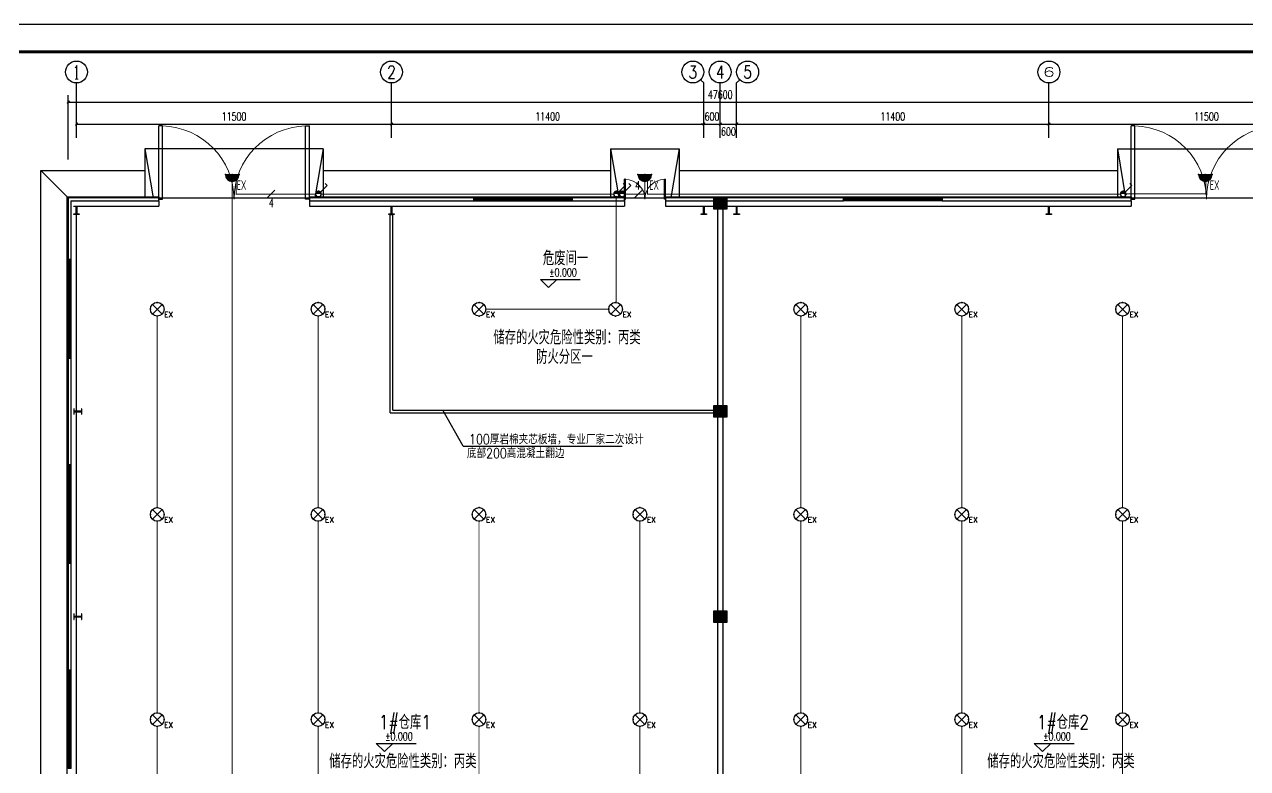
# Model space of a CAD drawing. Extents: x 4532298 to 10139194, y -639876 to -207028.
# Drawn here: x 4559351 to 4604001, y -317948 to -290759 of the extents above; entities that cross this region are included whole.
import ezdxf
from ezdxf.enums import TextEntityAlignment as Align

# ---------------------------------------------------------------- set-up
doc = ezdxf.new("R2010")
doc.units = 0
doc.header["$LTSCALE"] = 1000
doc.header["$MEASUREMENT"] = 0
doc.layers.get('0').update_dxf_attribs({"linetype": 'CONTINUOUS'})
doc.layers.get('Defpoints').update_dxf_attribs({"linetype": 'CONTINUOUS'})
for name, color, linetype in [('AXIS_TEXT', 7, 'CONTINUOUS'), ('DIM-照明', 3, 'CONTINUOUS'), ('EQUIP-照明', 3, 'CONTINUOUS'), ('PUB_HATCH', 8, 'CONTINUOUS'), ('PUB_TITLE', 4, 'CONTINUOUS'), ('PUB_WALL', 9, 'CONTINUOUS'), ('WALL-MOVE', 6, 'CONTINUOUS'), ('WIRE-照明', 1, 'CONTINUOUS'), ('建筑底图', 251, 'CONTINUOUS'), ('电气文字', 7, 'CONTINUOUS')]:
    doc.layers.add(name, color=color, linetype=linetype)
doc.styles.add('_HZTXT', font='txt.shx', dxfattribs={"width": 0.8, "bigfont": 'HZTXT.shx'})
doc.styles.add('_TCH_AXIS', font='COMPLEX', dxfattribs={"bigfont": 'GBCBIG'})
doc.styles.add('_TCH_DIM', font='SIMPLEX', dxfattribs={"bigfont": 'GBCBIG'})
doc.styles.add('_TCH_DIM_T3', font='SIMPLEX', dxfattribs={"width": 0.705882, "bigfont": 'GBCBIG'})
doc.styles.add('_TEL_DIM', font='SIMPLEX', dxfattribs={"width": 0.8, "height": 3.5, "bigfont": 'HZTXT'})
doc.styles.add('COMPLEX', font='COMPLEX')
doc.styles.add('sceie', font='sceie.shx', dxfattribs={"width": 0.7, "bigfont": 'sceic.shx'})
doc.styles.get("Standard").update_dxf_attribs({"font": 'GBENOR', "bigfont": 'GBCBIG'})
doc.dimstyles.new('_TCH_ARCH&&100', dxfattribs={"dimtxt": 297.5, "dimasz": 100, "dimexe": 250, "dimexo": 300, "dimgap": 126.25, "dimtad": 1, "dimdec": 0, "dimzin": 0, "dimdsep": 46, "dimtxsty": '_TCH_DIM_T3', "dimblk": 'ARCHTICK', "dimcen": 0.09, "dimclrt": 7, "dimazin": 2, "dimtfac": 1, "dimtdec": 0, "dimtix": 1, "dimtmove": 2, "dimatfit": 3, "dimfxl": 0, "dimtolj": 1, "dimtzin": 0, "dimarcsym": 0})

# ---------------------------------------------------------------- blocks, each defined once
blk = doc.blocks.new('_AXISO')
blk.add_circle((0, 0), 0.5)
at = {"layer": 'AXIS_TEXT', "style": 'COMPLEX', "width": 1.041667}
blk.add_attdef('A', text='', height=0.56, dxfattribs=at).set_placement((-0.25, -0.28), (0.25, -0.28), align=Align.FIT)
blk = doc.blocks.new('_ArchTick')
at = {"color": 0, "linetype": 'ByBlock', "const_width": 0.4}
blk.add_lwpolyline([(-0.5, -0.5), (0.5, 0.5)], dxfattribs=at)
blk = doc.blocks.new('*D364')
at = {"layer": 'Defpoints', "color": 0, "transparency": 16777216}
for p in [(4608551, -293598), (4560951, -295993), (4608551, -295993)]:
    blk.add_point(p, dxfattribs=at)
at = {"layer": '建筑底图', "color": 0, "lineweight": -2, "transparency": 16777216}
for p, q in [((4560951, -295693), (4560951, -293348)), ((4608551, -295693), (4608551, -293348)), ((4560951, -293598), (4608551, -293598))]:
    blk.add_line(p, q, dxfattribs=at)
at = {"layer": '建筑底图', "color": 0, "lineweight": -2, "transparency": 16777216, "xscale": 100, "yscale": 100, "zscale": 100, "rotation": 180}
blk.add_blockref('_ArchTick', (4560951, -293598), dxfattribs=at)
at = {"layer": '建筑底图', "color": 0, "lineweight": -2, "transparency": 16777216, "xscale": 100, "yscale": 100, "zscale": 100}
blk.add_blockref('_ArchTick', (4608551, -293598), dxfattribs=at)
at = {"layer": '建筑底图', "color": 7, "transparency": 16777216, "insert": (4584751, -293323), "char_height": 297.5, "attachment_point": 5, "style": '_TCH_DIM_T3'}
blk.add_mtext('\\A1;47600', dxfattribs=at)
blk = doc.blocks.new('*D365')
at = {"layer": 'Defpoints', "color": 0, "transparency": 16777216}
for p in [(4572751, -294398), (4561251, -294898), (4572751, -294898)]:
    blk.add_point(p, dxfattribs=at)
at = {"layer": '建筑底图', "color": 0, "lineweight": -2, "transparency": 16777216}
for p, q in [((4561251, -294598), (4561251, -294148)), ((4572751, -294598), (4572751, -294148)), ((4561251, -294398), (4572751, -294398))]:
    blk.add_line(p, q, dxfattribs=at)
at = {"layer": '建筑底图', "color": 0, "lineweight": -2, "transparency": 16777216, "xscale": 100, "yscale": 100, "zscale": 100, "rotation": 180}
blk.add_blockref('_ArchTick', (4561251, -294398), dxfattribs=at)
at = {"layer": '建筑底图', "color": 0, "lineweight": -2, "transparency": 16777216, "xscale": 100, "yscale": 100, "zscale": 100}
blk.add_blockref('_ArchTick', (4572751, -294398), dxfattribs=at)
at = {"layer": '建筑底图', "color": 7, "transparency": 16777216, "insert": (4567001, -294123), "char_height": 297.5, "attachment_point": 5, "style": '_TCH_DIM_T3'}
blk.add_mtext('\\A1;11500', dxfattribs=at)
blk = doc.blocks.new('*D366')
at = {"layer": 'Defpoints', "color": 0, "transparency": 16777216}
for p in [(4584151, -294398), (4572751, -294898), (4584151, -294898)]:
    blk.add_point(p, dxfattribs=at)
at = {"layer": '建筑底图', "color": 0, "lineweight": -2, "transparency": 16777216}
for p, q in [((4572751, -294598), (4572751, -294148)), ((4584151, -294598), (4584151, -294148)), ((4572751, -294398), (4584151, -294398))]:
    blk.add_line(p, q, dxfattribs=at)
at = {"layer": '建筑底图', "color": 0, "lineweight": -2, "transparency": 16777216, "xscale": 100, "yscale": 100, "zscale": 100, "rotation": 180}
blk.add_blockref('_ArchTick', (4572751, -294398), dxfattribs=at)
at = {"layer": '建筑底图', "color": 0, "lineweight": -2, "transparency": 16777216, "xscale": 100, "yscale": 100, "zscale": 100}
blk.add_blockref('_ArchTick', (4584151, -294398), dxfattribs=at)
at = {"layer": '建筑底图', "color": 7, "transparency": 16777216, "insert": (4578451, -294123), "char_height": 297.5, "attachment_point": 5, "style": '_TCH_DIM_T3'}
blk.add_mtext('\\A1;11400', dxfattribs=at)
blk = doc.blocks.new('*D367')
at = {"layer": 'Defpoints', "color": 0, "transparency": 16777216}
for p in [(4584751, -294398), (4584151, -294898), (4584751, -294898)]:
    blk.add_point(p, dxfattribs=at)
at = {"layer": '建筑底图', "color": 0, "lineweight": -2, "transparency": 16777216}
for p, q in [((4584151, -294598), (4584151, -294148)), ((4584751, -294598), (4584751, -294148)), ((4584151, -294398), (4584051, -294398)), ((4584151, -294398), (4584751, -294398)), ((4584751, -294398), (4584851, -294398))]:
    blk.add_line(p, q, dxfattribs=at)
at = {"layer": '建筑底图', "color": 0, "lineweight": -2, "transparency": 16777216, "xscale": 100, "yscale": 100, "zscale": 100}
blk.add_blockref('_ArchTick', (4584151, -294398), dxfattribs=at)
at = {"layer": '建筑底图', "color": 0, "lineweight": -2, "transparency": 16777216, "xscale": 100, "yscale": 100, "zscale": 100, "rotation": 180}
blk.add_blockref('_ArchTick', (4584751, -294398), dxfattribs=at)
at = {"layer": '建筑底图', "color": 7, "transparency": 16777216, "insert": (4584451, -294123), "char_height": 297.5, "attachment_point": 5, "style": '_TCH_DIM_T3'}
blk.add_mtext('\\A1;600', dxfattribs=at)
blk = doc.blocks.new('*D368')
at = {"layer": 'Defpoints', "color": 0, "transparency": 16777216}
for p in [(4585351, -294398), (4584751, -294898), (4585351, -294898)]:
    blk.add_point(p, dxfattribs=at)
at = {"layer": '建筑底图', "color": 0, "lineweight": -2, "transparency": 16777216}
for p, q in [((4584751, -294598), (4584751, -294148)), ((4585351, -294598), (4585351, -294148)), ((4584751, -294398), (4585351, -294398))]:
    blk.add_line(p, q, dxfattribs=at)
at = {"layer": '建筑底图', "color": 0, "lineweight": -2, "transparency": 16777216, "xscale": 100, "yscale": 100, "zscale": 100, "rotation": 180}
blk.add_blockref('_ArchTick', (4584751, -294398), dxfattribs=at)
at = {"layer": '建筑底图', "color": 0, "lineweight": -2, "transparency": 16777216, "xscale": 100, "yscale": 100, "zscale": 100}
blk.add_blockref('_ArchTick', (4585351, -294398), dxfattribs=at)
at = {"layer": '建筑底图', "color": 7, "transparency": 16777216, "insert": (4585051, -294673), "char_height": 297.5, "attachment_point": 5, "style": '_TCH_DIM_T3'}
blk.add_mtext('\\A1;600', dxfattribs=at)
blk = doc.blocks.new('*D369')
at = {"layer": 'Defpoints', "color": 0, "transparency": 16777216}
for p in [(4596751, -294398), (4585351, -294898), (4596751, -294898)]:
    blk.add_point(p, dxfattribs=at)
at = {"layer": '建筑底图', "color": 0, "lineweight": -2, "transparency": 16777216}
for p, q in [((4585351, -294598), (4585351, -294148)), ((4596751, -294598), (4596751, -294148)), ((4585351, -294398), (4596751, -294398))]:
    blk.add_line(p, q, dxfattribs=at)
at = {"layer": '建筑底图', "color": 0, "lineweight": -2, "transparency": 16777216, "xscale": 100, "yscale": 100, "zscale": 100, "rotation": 180}
blk.add_blockref('_ArchTick', (4585351, -294398), dxfattribs=at)
at = {"layer": '建筑底图', "color": 0, "lineweight": -2, "transparency": 16777216, "xscale": 100, "yscale": 100, "zscale": 100}
blk.add_blockref('_ArchTick', (4596751, -294398), dxfattribs=at)
at = {"layer": '建筑底图', "color": 7, "transparency": 16777216, "insert": (4591051, -294123), "char_height": 297.5, "attachment_point": 5, "style": '_TCH_DIM_T3'}
blk.add_mtext('\\A1;11400', dxfattribs=at)
blk = doc.blocks.new('*D370')
at = {"layer": 'Defpoints', "color": 0, "transparency": 16777216}
for p in [(4608251, -294398), (4596751, -294898), (4608251, -294898)]:
    blk.add_point(p, dxfattribs=at)
at = {"layer": '建筑底图', "color": 0, "lineweight": -2, "transparency": 16777216}
for p, q in [((4596751, -294598), (4596751, -294148)), ((4608251, -294598), (4608251, -294148)), ((4596751, -294398), (4608251, -294398))]:
    blk.add_line(p, q, dxfattribs=at)
at = {"layer": '建筑底图', "color": 0, "lineweight": -2, "transparency": 16777216, "xscale": 100, "yscale": 100, "zscale": 100, "rotation": 180}
blk.add_blockref('_ArchTick', (4596751, -294398), dxfattribs=at)
at = {"layer": '建筑底图', "color": 0, "lineweight": -2, "transparency": 16777216, "xscale": 100, "yscale": 100, "zscale": 100}
blk.add_blockref('_ArchTick', (4608251, -294398), dxfattribs=at)
at = {"layer": '建筑底图', "color": 7, "transparency": 16777216, "insert": (4602501, -294123), "char_height": 297.5, "attachment_point": 5, "style": '_TCH_DIM_T3'}
blk.add_mtext('\\A1;11500', dxfattribs=at)
blk = doc.blocks.new('$TCHSYS$WIN2D')
for p, q in [((-0.5, 0.5), (0.5, 0.5)), ((-0.5, 0.5), (-0.5, -0.5)), ((0.5, 0.5), (0.5, -0.5)), ((0.5, 0.167), (-0.5, 0.167)), ((0.5, -0.167), (-0.5, -0.167)), ((-0.5, -0.5), (0.5, -0.5))]:
    blk.add_line(p, q)
blk = doc.blocks.new('$DorLib2D$00000002')
for p, q in [((-0.5, 0), (-0.5, 0.4875)), ((-0.475, 0.4875), (-0.5, 0.4875)), ((-0.475, 0), (-0.475, 0.4875)), ((0.475, 0), (0.475, 0.4875)), ((0.475, 0.4875), (0.5, 0.4875)), ((0.5, 0), (0.5, 0.4875)), ((-0.5, 0), (-0.475, 0)), ((0.5, 0), (0.475, 0))]:
    blk.add_line(p, q)
at = {"lineweight": 13}
for centre, start, end in [((-0.4875, 0), 0, 88.53072), ((0.4875, 0), 91.46928, 180)]:
    blk.add_arc(centre, 0.4875, start, end, dxfattribs=at)
blk = doc.blocks.new('_FZH')
blk.add_lwpolyline([(-0.5, -0.5), (0.5, -0.5), (0.5, 0.5), (-0.5, 0.5)], close=True)
at = {"layer": 'PUB_HATCH'}
blk.add_solid([(-0.5, -0.5), (0.5, -0.5), (-0.5, 0.5), (0.5, 0.5)], dxfattribs=at)
blk = doc.blocks.new('$equip$00002522')
for p, q in [((-0.354, 0.354), (0.354, -0.354)), ((0.354, 0.354), (-0.354, -0.354))]:
    blk.add_line(p, q)
at = {"const_width": 0.04}
blk.add_lwpolyline([(0, 0.5, -1), (0, -0.5, -1), (0, 0.5, -0.256099)], format="xyb", dxfattribs=at)
blk.add_circle((0, 0), 0.5)
for p in [(-0.5, 0), (0, 0.5), (0.5, 0), (0, -0.5)]:
    blk.add_point(p)
at = {"color": 7, "style": '_TEL_DIM', "flags": 1}
blk.add_attdef('A', text='', height=0.00002, dxfattribs=at).set_placement((0, 0), align=Align.MIDDLE_CENTER)
at = {"color": 7, "style": '_TEL_DIM'}
blk.add_attdef('$TEXT$', text='', height=0.4, dxfattribs=at).set_placement((0.837, -0.394), align=Align.MIDDLE_CENTER)
blk = doc.blocks.new('$equip$00001213')
for p, q in [((0.147, 0.356), (0.625, 0.833)), ((0.625, 0.833), (0.766, 0.692))]:
    blk.add_line(p, q)
blk.add_circle((0, 0.208), 0.208)
for p in [(-0.208, 0.208), (0, 0.417), (0, 0), (0.208, 0.208)]:
    blk.add_point(p)
for points in [[(0.104, 0.389), (0.104, 0.028), (0, 0.417), (0, 0)], [(0.18, 0.313), (0.18, 0.104), (0.104, 0.389), (0.104, 0.028)], [(0.208, 0.208), (0.208, 0.208), (0.18, 0.313), (0.18, 0.104)]]:
    blk.add_solid(points)
at = {"flags": 9}
blk.add_attdef('A', (0, 0), '', height=0.00002, dxfattribs=at)
blk = doc.blocks.new('$equip$00001168')
blk.add_line((-0.5, 0), (0.5, 0))
blk.add_arc((0, 0), 0.5, 180, 0)
for p in [(-0.5, 0), (0, 0), (0.5, 0), (0, -0.5)]:
    blk.add_point(p)
for points in [[(0.433, -0.25), (-0.433, -0.25), (0.5, 0), (-0.5, 0)], [(0.25, -0.433), (-0.25, -0.433), (0.433, -0.25), (-0.433, -0.25)], [(0, -0.5), (0, -0.5), (0.25, -0.433), (-0.25, -0.433)]]:
    blk.add_solid(points)
at = {"flags": 9}
blk.add_attdef('A', (0, 0), '', height=0.00002, dxfattribs=at)
blk = doc.blocks.new('$TELECSYS$00000095')
blk.add_line((0.4, 0.4), (-0.4, -0.4))
at = {"width": 0.8}
blk.add_attdef('N', text='', height=1, dxfattribs=at).set_placement((-0.02, 1.06), align=Align.MIDDLE)
blk = doc.blocks.new('$TelecSys$00000152')
blk.add_blockref('$TELECSYS$00000095', (0, 0))
at = {"style": '_TEL_DIM', "width": 0.7}
blk.add_attdef('N', text='', height=0.875, dxfattribs=at).set_placement((-0.02, 0.92), align=Align.MIDDLE)

msp = doc.modelspace()

# ---------------------------------------------------------------- hatches: boundary and pattern name
at = {"layer": 'PUB_WALL'}
msp.add_hatch(color=256, dxfattribs=at).paths.add_polyline_path([(4560950.8, -314348.3), (4561050.8, -314348.3), (4561020.8, -314318.3), (4560980.8, -314318.3)])
at = {"layer": '建筑底图'}
for points in [[(4564250.8, -297098.3), (4560950.8, -297098.3), (4560980.8, -297128.3), (4564220.8, -297128.3)], [(4560950.8, -297098.3), (4560950.8, -299348.3), (4560980.8, -299318.3), (4560980.8, -297128.3)], [(4561050.8, -297198.3), (4564250.8, -297198.3), (4564220.8, -297168.3), (4561020.8, -297168.3)], [(4561050.8, -299348.3), (4561050.8, -297198.3), (4561020.8, -297168.3), (4561020.8, -299318.3)], [(4564250.8, -297198.3), (4564250.8, -297098.3), (4564220.8, -297128.3), (4564220.8, -297168.3)], [(4575750.8, -297098.3), (4569750.8, -297098.3), (4569780.8, -297128.3), (4575720.8, -297128.3)], [(4569750.8, -297098.3), (4569750.8, -297198.3), (4569780.8, -297168.3), (4569780.8, -297128.3)], [(4569750.8, -297198.3), (4575750.8, -297198.3), (4575720.8, -297168.3), (4569780.8, -297168.3)], [(4575750.8, -297198.3), (4575750.8, -297098.3), (4575720.8, -297128.3), (4575720.8, -297168.3)], [(4581250.8, -297098.3), (4579350.8, -297098.3), (4579380.8, -297128.3), (4581220.8, -297128.3)], [(4579350.8, -297098.3), (4579350.8, -297198.3), (4579380.8, -297168.3), (4579380.8, -297128.3)], [(4579350.8, -297198.3), (4581250.8, -297198.3), (4581220.8, -297168.3), (4579380.8, -297168.3)], [(4581250.8, -297198.3), (4581250.8, -297098.3), (4581220.8, -297128.3), (4581220.8, -297168.3)], [(4584500.8, -297128.3), (4584500.8, -297098.3), (4582750.8, -297098.3), (4582780.8, -297128.3)], [(4582750.8, -297098.3), (4582750.8, -297198.3), (4582780.8, -297168.3), (4582780.8, -297128.3)], [(4584500.8, -297198.3), (4584500.8, -297168.3), (4582780.8, -297168.3), (4582750.8, -297198.3)], [(4585000.8, -297098.3), (4584500.8, -297098.3), (4584540.8, -297138.3), (4584960.8, -297138.3)], [(4584500.8, -297098.3), (4584500.8, -297498.3), (4584540.8, -297458.3), (4584540.8, -297138.3)], [(4585000.8, -297498.3), (4585000.8, -297098.3), (4584960.8, -297138.3), (4584960.8, -297458.3)], [(4585000.8, -297098.3), (4585000.8, -297128.3), (4589220.8, -297128.3), (4589250.8, -297098.3)], [(4585000.8, -297168.3), (4585000.8, -297198.3), (4589250.8, -297198.3), (4589220.8, -297168.3)], [(4589250.8, -297198.3), (4589250.8, -297098.3), (4589220.8, -297128.3), (4589220.8, -297168.3)], [(4599750.8, -297098.3), (4592850.8, -297098.3), (4592880.8, -297128.3), (4599720.8, -297128.3)], [(4592850.8, -297098.3), (4592850.8, -297198.3), (4592880.8, -297168.3), (4592880.8, -297128.3)], [(4592850.8, -297198.3), (4599750.8, -297198.3), (4599720.8, -297168.3), (4592880.8, -297168.3)], [(4599750.8, -297198.3), (4599750.8, -297098.3), (4599720.8, -297128.3), (4599720.8, -297168.3)], [(4561260.8, -297682.3), (4561350.8, -297682.3), (4561350.8, -297698.3), (4561150.8, -297698.3), (4561150.8, -297682.3), (4561240.8, -297682.3), (4561240.8, -297414.3), (4561150.8, -297414.3), (4561150.8, -297398.3), (4561350.8, -297398.3), (4561350.8, -297414.3), (4561260.8, -297414.3)], [(4572760.8, -297682.3), (4572850.8, -297682.3), (4572850.8, -297698.3), (4572650.8, -297698.3), (4572650.8, -297682.3), (4572740.8, -297682.3), (4572740.8, -297414.3), (4572650.8, -297414.3), (4572650.8, -297398.3), (4572850.8, -297398.3), (4572850.8, -297414.3), (4572760.8, -297414.3)], [(4572700.8, -304948.3), (4572700.8, -297698.3), (4572720.8, -297698.3), (4572720.8, -304928.3)], [(4572700.8, -297698.3), (4572800.8, -297698.3), (4572800.8, -297718.3), (4572700.8, -297718.3)], [(4572800.8, -304848.3), (4572800.8, -297698.3), (4572780.8, -297698.3), (4572780.8, -304868.3)], [(4584160.8, -297682.3), (4584250.8, -297682.3), (4584250.8, -297698.3), (4584050.8, -297698.3), (4584050.8, -297682.3), (4584140.8, -297682.3), (4584140.8, -297414.3), (4584050.8, -297414.3), (4584050.8, -297398.3), (4584250.8, -297398.3), (4584250.8, -297414.3), (4584160.8, -297414.3)], [(4584500.8, -297498.3), (4585000.8, -297498.3), (4584960.8, -297458.3), (4584540.8, -297458.3)], [(4584650.8, -304698.3), (4584690.8, -304698.3), (4584690.8, -297498.3), (4584650.8, -297498.3)], [(4584810.8, -304698.3), (4584850.8, -304698.3), (4584850.8, -297498.3), (4584810.8, -297498.3)], [(4585360.8, -297682.3), (4585450.8, -297682.3), (4585450.8, -297698.3), (4585250.8, -297698.3), (4585250.8, -297682.3), (4585340.8, -297682.3), (4585340.8, -297414.3), (4585250.8, -297414.3), (4585250.8, -297398.3), (4585450.8, -297398.3), (4585450.8, -297414.3), (4585360.8, -297414.3)], [(4596760.8, -297682.3), (4596850.8, -297682.3), (4596850.8, -297698.3), (4596650.8, -297698.3), (4596650.8, -297682.3), (4596740.8, -297682.3), (4596740.8, -297414.3), (4596650.8, -297414.3), (4596650.8, -297398.3), (4596850.8, -297398.3), (4596850.8, -297414.3), (4596760.8, -297414.3)], [(4560950.8, -299348.3), (4561050.8, -299348.3), (4561020.8, -299318.3), (4560980.8, -299318.3)], [(4561050.8, -302948.3), (4560950.8, -302948.3), (4560980.8, -302978.3), (4561020.8, -302978.3)], [(4560950.8, -302948.3), (4560950.8, -306848.3), (4560980.8, -306818.3), (4560980.8, -302978.3)], [(4561050.8, -306848.3), (4561050.8, -302948.3), (4561020.8, -302978.3), (4561020.8, -306818.3)], [(4561434.8, -304908.3), (4561434.8, -304998.3), (4561450.8, -304998.3), (4561450.8, -304798.3), (4561434.8, -304798.3), (4561434.8, -304888.3), (4561166.8, -304888.3), (4561166.8, -304798.3), (4561150.8, -304798.3), (4561150.8, -304998.3), (4561166.8, -304998.3), (4561166.8, -304908.3)], [(4572700.8, -304948.3), (4584500.8, -304948.3), (4584500.8, -304928.3), (4572720.8, -304928.3)], [(4572800.8, -304848.3), (4572780.8, -304868.3), (4584500.8, -304868.3), (4584500.8, -304848.3)], [(4585000.8, -304698.3), (4584500.8, -304698.3), (4584540.8, -304738.3), (4584960.8, -304738.3)], [(4584500.8, -304698.3), (4584500.8, -305098.3), (4584540.8, -305058.3), (4584540.8, -304738.3)], [(4585000.8, -305098.3), (4585000.8, -304698.3), (4584960.8, -304738.3), (4584960.8, -305058.3)], [(4584500.8, -305098.3), (4585000.8, -305098.3), (4584960.8, -305058.3), (4584540.8, -305058.3)], [(4584650.8, -312198.3), (4584690.8, -312198.3), (4584690.8, -305098.3), (4584650.8, -305098.3)], [(4584810.8, -312198.3), (4584850.8, -312198.3), (4584850.8, -305098.3), (4584810.8, -305098.3)], [(4560950.8, -306848.3), (4561050.8, -306848.3), (4561020.8, -306818.3), (4560980.8, -306818.3)], [(4561050.8, -310448.3), (4560950.8, -310448.3), (4560980.8, -310478.3), (4561020.8, -310478.3)], [(4560950.8, -310448.3), (4560950.8, -314348.3), (4560980.8, -314318.3), (4560980.8, -310478.3)], [(4561050.8, -314348.3), (4561050.8, -310448.3), (4561020.8, -310478.3), (4561020.8, -314318.3)], [(4561434.8, -312408.3), (4561434.8, -312498.3), (4561450.8, -312498.3), (4561450.8, -312298.3), (4561434.8, -312298.3), (4561434.8, -312388.3), (4561166.8, -312388.3), (4561166.8, -312298.3), (4561150.8, -312298.3), (4561150.8, -312498.3), (4561166.8, -312498.3), (4561166.8, -312408.3)], [(4585000.8, -312198.3), (4584500.8, -312198.3), (4584540.8, -312238.3), (4584960.8, -312238.3)], [(4584500.8, -312198.3), (4584500.8, -312598.3), (4584540.8, -312558.3), (4584540.8, -312238.3)], [(4585000.8, -312598.3), (4585000.8, -312198.3), (4584960.8, -312238.3), (4584960.8, -312558.3)], [(4584500.8, -312598.3), (4585000.8, -312598.3), (4584960.8, -312558.3), (4584540.8, -312558.3)], [(4584650.8, -319698.3), (4584690.8, -319698.3), (4584690.8, -312598.3), (4584650.8, -312598.3)], [(4584810.8, -319698.3), (4584850.8, -319698.3), (4584850.8, -312598.3), (4584810.8, -312598.3)]]:
    msp.add_hatch(color=256, dxfattribs=at).paths.add_polyline_path(points)

# ---------------------------------------------------------------- linework, layer by layer
at = {"layer": 'PUB_TITLE', "color": 4}
msp.add_lwpolyline([(4550210.2, -350158.8), (4634310.2, -350158.8), (4634310.2, -290758.8), (4550210.2, -290758.8)], close=True, dxfattribs=at)
at = {"layer": 'PUB_TITLE', "color": 4, "const_width": 100}
msp.add_lwpolyline([(4552710.2, -349158.8), (4633310.2, -349158.8), (4633310.2, -291758.8), (4552710.2, -291758.8)], close=True, dxfattribs=at)
at = {"layer": 'WALL-MOVE'}
msp.add_line((4560950.8, -314348.3), (4561050.8, -314348.3), dxfattribs=at)
at = {"layer": 'WIRE-照明', "color": 1, "const_width": 35}
for points in [[(4566934.8, -343565.3), (4566934.8, -296492.1)], [(4567074.4, -296449.4), (4567074.4, -296443.9)], [(4569979.9, -296955.2), (4567074.4, -296955.2), (4567074.4, -296449.4)], [(4581277.8, -296962.7), (4581995.9, -296962.7), (4581995.9, -296492.1)], [(4599360.2, -296956.9), (4582093.1, -296956.9), (4582093.1, -296472.4)], [(4599568.3, -296949), (4602481.9, -296949), (4602481.9, -296466.2)], [(4570188.2, -296955.2), (4580862.9, -296955.2)], [(4580951.9, -300913.6), (4580951.9, -297058.3)]]:
    msp.add_lwpolyline(points, dxfattribs=at)
at = {"layer": 'WIRE-照明', "const_width": 35}
for points in [[(4576195.1, -301163), (4580699.5, -301163)], [(4564197.6, -301413), (4564197.6, -308410.3)], [(4570071.4, -301413), (4570071.4, -308410.3)], [(4587692.6, -301413), (4587692.6, -308410.3)], [(4593566.4, -301413), (4593566.4, -308410.3)], [(4599440.1, -301413), (4599440.1, -308410.3)], [(4564197.6, -308910.3), (4564197.6, -315907.6)], [(4570071.4, -308910.3), (4570071.4, -315907.6)], [(4575945.1, -308910.3), (4575945.1, -315907.6)], [(4581818.9, -308910.3), (4581818.9, -315907.6)], [(4587692.6, -308910.3), (4587692.6, -315907.6)], [(4593566.4, -308910.3), (4593566.4, -315907.6)], [(4599440.1, -308910.3), (4599440.1, -315907.6)], [(4564197.6, -316407.6), (4564197.6, -323405)], [(4570071.4, -316407.6), (4570071.4, -323405)], [(4575945.1, -316407.6), (4575945.1, -323405)], [(4581818.9, -316407.6), (4581818.9, -323405)], [(4587692.6, -316407.6), (4587692.6, -323405)], [(4593566.4, -316407.6), (4593566.4, -323405)], [(4599440.1, -316407.6), (4599440.1, -323405)]]:
    msp.add_lwpolyline(points, dxfattribs=at)
at = {"layer": '建筑底图'}
for p, q in [((4561250.8, -294898.3), (4561250.8, -292898.3)), ((4572750.8, -294898.3), (4572750.8, -292898.3)), ((4584033.6, -292781.2), (4584150.8, -292898.3)), ((4584150.8, -294898.3), (4584150.8, -292898.3)), ((4584750.8, -294898.3), (4584750.8, -292898.3)), ((4585467.9, -292781.2), (4585350.8, -292898.3)), ((4585350.8, -294898.3), (4585350.8, -292898.3)), ((4596750.8, -294898.3), (4596750.8, -292898.3)), ((4563750.8, -295298.3), (4563750.8, -297098.3)), ((4563750.8, -295298.3), (4564050.8, -297098.3)), ((4570250.8, -295298.3), (4563750.8, -295298.3)), ((4570250.8, -295298.3), (4569950.8, -297098.3)), ((4570250.8, -295298.3), (4570250.8, -297098.3)), ((4580750.8, -295298.3), (4580750.8, -297098.3)), ((4580750.8, -295298.3), (4581050.8, -297098.3)), ((4580750.8, -295298.3), (4583250.8, -295298.3)), ((4583250.8, -295298.3), (4582950.8, -297098.3)), ((4583250.8, -295298.3), (4583250.8, -297098.3)), ((4599250.8, -295298.3), (4599250.8, -297098.3)), ((4599250.8, -295298.3), (4599550.8, -297098.3)), ((4599250.8, -295298.3), (4605750.8, -295298.3)), ((4560910.8, -297058.3), (4559950.8, -296098.3)), ((4564250.8, -297098.3), (4560950.8, -297098.3)), ((4560950.8, -297098.3), (4560950.8, -299348.3)), ((4561050.8, -297198.3), (4564250.8, -297198.3)), ((4561050.8, -299348.3), (4561050.8, -297198.3)), ((4564250.8, -297058.3), (4564250.8, -297098.3)), ((4564250.8, -297198.3), (4564250.8, -297098.3)), ((4564250.8, -297098.3), (4569750.8, -297098.3)), ((4564250.8, -297198.3), (4564250.8, -297398.3)), ((4569750.8, -297058.3), (4569750.8, -297098.3)), ((4575750.8, -297098.3), (4569750.8, -297098.3)), ((4569750.8, -297098.3), (4569750.8, -297198.3)), ((4569750.8, -297198.3), (4569750.8, -297398.3)), ((4569750.8, -297198.3), (4575750.8, -297198.3)), ((4575750.8, -297198.3), (4575750.8, -297098.3)), ((4581250.8, -297098.3), (4579350.8, -297098.3)), ((4579350.8, -297098.3), (4579350.8, -297198.3)), ((4579350.8, -297198.3), (4581250.8, -297198.3)), ((4581250.8, -297058.3), (4581250.8, -297398.3)), ((4581250.8, -297098.3), (4582750.8, -297098.3)), ((4581250.8, -297198.3), (4581250.8, -297098.3)), ((4582750.8, -297058.3), (4582750.8, -297398.3)), ((4584500.8, -297098.3), (4582750.8, -297098.3)), ((4582750.8, -297098.3), (4582750.8, -297198.3)), ((4582750.8, -297198.3), (4584500.8, -297198.3)), ((4589250.8, -297098.3), (4585000.8, -297098.3)), ((4585000.8, -297198.3), (4589250.8, -297198.3)), ((4589250.8, -297198.3), (4589250.8, -297098.3)), ((4599750.8, -297098.3), (4592850.8, -297098.3)), ((4592850.8, -297098.3), (4592850.8, -297198.3)), ((4592850.8, -297198.3), (4599750.8, -297198.3)), ((4599750.8, -297058.3), (4599750.8, -297098.3)), ((4599750.8, -297198.3), (4599750.8, -297098.3)), ((4599750.8, -297098.3), (4605250.8, -297098.3)), ((4599750.8, -297198.3), (4599750.8, -297398.3)), ((4572700.8, -304948.3), (4572700.8, -297698.3)), ((4572700.8, -297698.3), (4572800.8, -297698.3)), ((4572800.8, -304848.3), (4572800.8, -297698.3)), ((4584650.8, -297498.3), (4584650.8, -304698.3)), ((4584850.8, -297498.3), (4584850.8, -304698.3)), ((4560950.8, -299348.3), (4561050.8, -299348.3)), ((4578485, -300373.3), (4578185, -300073.3)), ((4578185, -300073.3), (4579635, -300073.3)), ((4578485, -300373.3), (4578785, -300073.3)), ((4561050.8, -302948.3), (4560950.8, -302948.3)), ((4560950.8, -302948.3), (4560950.8, -306848.3)), ((4561050.8, -306848.3), (4561050.8, -302948.3)), ((4572700.8, -304948.3), (4584500.8, -304948.3)), ((4572800.8, -304848.3), (4584500.8, -304848.3)), ((4575366.1, -306173.3), (4574622.1, -304848.3)), ((4584650.8, -305098.3), (4584650.8, -312198.3)), ((4584850.8, -305098.3), (4584850.8, -312198.3)), ((4575366.1, -306173.3), (4581168, -306173.3)), ((4560950.8, -306848.3), (4561050.8, -306848.3)), ((4561050.8, -310448.3), (4560950.8, -310448.3)), ((4560950.8, -310448.3), (4560950.8, -314348.3)), ((4561050.8, -314348.3), (4561050.8, -310448.3)), ((4584650.8, -312598.3), (4584650.8, -319698.3)), ((4584850.8, -312598.3), (4584850.8, -319698.3)), ((4572495, -317328.9), (4572195, -317028.9)), ((4572195, -317028.9), (4573645, -317028.9)), ((4572495, -317328.9), (4572795, -317028.9)), ((4596517.4, -317328.9), (4596217.4, -317028.9)), ((4596217.4, -317028.9), (4597667.4, -317028.9)), ((4596517.4, -317328.9), (4596817.4, -317028.9))]:
    msp.add_line(p, q, dxfattribs=at)
for points in [[(4563750.8, -343698.3), (4559950.8, -343698.3), (4559950.8, -296098.3), (4563750.8, -296098.3)], [(4570250.8, -296098.3), (4580750.8, -296098.3)], [(4583250.8, -296098.3), (4599250.8, -296098.3)], [(4564250.8, -342738.3), (4560910.8, -342738.3), (4560910.8, -297058.3), (4564250.8, -297058.3)], [(4569750.8, -297058.3), (4581250.8, -297058.3)], [(4582750.8, -297058.3), (4586750.8, -297058.3)], [(4586750.8, -297058.3), (4599750.8, -297058.3)], [(4564250.8, -342398.3), (4561250.8, -342398.3), (4561250.8, -297398.3), (4564250.8, -297398.3)], [(4569750.8, -297398.3), (4581250.8, -297398.3)], [(4582750.8, -297398.3), (4586750.8, -297398.3)], [(4586750.8, -297398.3), (4599750.8, -297398.3)]]:
    msp.add_lwpolyline(points, dxfattribs=at)
for points in [[(4561150.8, -297398.3), (4561350.8, -297398.3), (4561350.8, -297414.3), (4561260.8, -297414.3), (4561260.8, -297682.3), (4561350.8, -297682.3), (4561350.8, -297698.3), (4561150.8, -297698.3), (4561150.8, -297682.3), (4561240.8, -297682.3), (4561240.8, -297414.3), (4561150.8, -297414.3)], [(4572650.8, -297398.3), (4572850.8, -297398.3), (4572850.8, -297414.3), (4572760.8, -297414.3), (4572760.8, -297682.3), (4572850.8, -297682.3), (4572850.8, -297698.3), (4572650.8, -297698.3), (4572650.8, -297682.3), (4572740.8, -297682.3), (4572740.8, -297414.3), (4572650.8, -297414.3)], [(4584050.8, -297398.3), (4584250.8, -297398.3), (4584250.8, -297414.3), (4584160.8, -297414.3), (4584160.8, -297682.3), (4584250.8, -297682.3), (4584250.8, -297698.3), (4584050.8, -297698.3), (4584050.8, -297682.3), (4584140.8, -297682.3), (4584140.8, -297414.3), (4584050.8, -297414.3)], [(4585250.8, -297398.3), (4585450.8, -297398.3), (4585450.8, -297414.3), (4585360.8, -297414.3), (4585360.8, -297682.3), (4585450.8, -297682.3), (4585450.8, -297698.3), (4585250.8, -297698.3), (4585250.8, -297682.3), (4585340.8, -297682.3), (4585340.8, -297414.3), (4585250.8, -297414.3)], [(4596650.8, -297398.3), (4596850.8, -297398.3), (4596850.8, -297414.3), (4596760.8, -297414.3), (4596760.8, -297682.3), (4596850.8, -297682.3), (4596850.8, -297698.3), (4596650.8, -297698.3), (4596650.8, -297682.3), (4596740.8, -297682.3), (4596740.8, -297414.3), (4596650.8, -297414.3)], [(4561150.8, -304798.3), (4561150.8, -304998.3), (4561166.8, -304998.3), (4561166.8, -304908.3), (4561434.8, -304908.3), (4561434.8, -304998.3), (4561450.8, -304998.3), (4561450.8, -304798.3), (4561434.8, -304798.3), (4561434.8, -304888.3), (4561166.8, -304888.3), (4561166.8, -304798.3)], [(4561150.8, -312298.3), (4561150.8, -312498.3), (4561166.8, -312498.3), (4561166.8, -312408.3), (4561434.8, -312408.3), (4561434.8, -312498.3), (4561450.8, -312498.3), (4561450.8, -312298.3), (4561434.8, -312298.3), (4561434.8, -312388.3), (4561166.8, -312388.3), (4561166.8, -312298.3)]]:
    msp.add_lwpolyline(points, close=True, dxfattribs=at)

# ---------------------------------------------------------------- block references
at = {"layer": 'DIM-照明', "color": 1}
ref = msp.add_blockref('$TelecSys$00000152', (4568356.7, -296955.2), dxfattribs=dict(at, xscale=350, yscale=350, zscale=350, rotation=180))
ref.add_attrib('N', '4', dxfattribs={"layer": '0', "color": 7, "height": 306.2, "style": '_TCH_DIM', "width": 0.7}).set_placement((4568362, -297278.5), align=Align.MIDDLE)
ref = msp.add_blockref('$TelecSys$00000152', (4581745.4, -296962.7), dxfattribs=dict(at, xscale=350, yscale=350, zscale=350, rotation=359.9999999999721))
ref.add_attrib('N', '4', dxfattribs={"layer": '0', "color": 7, "height": 306.2, "style": '_TCH_DIM', "width": 0.7}).set_placement((4581740, -296639.4), align=Align.MIDDLE)
at = {"layer": 'EQUIP-照明', "xscale": 500, "yscale": 500, "zscale": 500}
for p in [(4566934.8, -296242.1), (4581995.9, -296242.1), (4602460.7, -296242.1)]:
    msp.add_blockref('$equip$00001168', p, dxfattribs=at)
at = {"layer": 'EQUIP-照明', "xscale": -500, "yscale": 500, "zscale": 500, "rotation": 270}
for p in [(4569979.9, -296955.2), (4580862.4, -296955.2), (4581069.7, -296955.2), (4599360.2, -296955.2)]:
    msp.add_blockref('$equip$00001213', p, dxfattribs=at)
at = {"layer": 'EQUIP-照明', "color": 0, "xscale": 500, "yscale": 500, "zscale": 500}
for p in [(4564197.6, -301163), (4570071.4, -301163), (4575945.1, -301163), (4580931.7, -301163), (4587692.6, -301163), (4593566.4, -301163), (4599440.1, -301163), (4564197.6, -308660.3), (4570071.4, -308660.3), (4575945.1, -308660.3), (4581818.9, -308660.3), (4587692.6, -308660.3), (4593566.4, -308660.3), (4599440.1, -308660.3), (4564197.6, -316157.6), (4570071.4, -316157.6), (4575945.1, -316157.6), (4581818.9, -316157.6), (4587692.6, -316157.6), (4593566.4, -316157.6), (4599440.1, -316157.6)]:
    msp.add_blockref('$equip$00002522', p, dxfattribs=at).add_auto_attribs({'$TEXT$': 'EX'})
at = {"layer": '建筑底图'}
ref = msp.add_blockref('_AXISO', (4561250.8, -292498.3), dxfattribs=dict(at, xscale=800, yscale=800, zscale=800))
ref.add_attrib('A', '1', dxfattribs={"layer": 'AXIS_TEXT', "color": 0, "height": 514.7, "style": '_TCH_AXIS'}).set_placement((4561140.5, -292755.7), (4561361.1, -292755.7), align=Align.FIT)
ref = msp.add_blockref('_AXISO', (4572750.8, -292498.3), dxfattribs=dict(at, xscale=800, yscale=800, zscale=800))
ref.add_attrib('A', '2', dxfattribs={"layer": 'AXIS_TEXT', "color": 0, "height": 465.9, "style": '_TCH_AXIS'}).set_placement((4572595.4, -292731.3), (4572906.1, -292731.3), align=Align.FIT)
ref = msp.add_blockref('_AXISO', (4583750.8, -292498.3), dxfattribs=dict(at, xscale=800, yscale=800, zscale=800))
ref.add_attrib('A', '3', dxfattribs={"layer": 'AXIS_TEXT', "color": 0, "height": 465.9, "style": '_TCH_AXIS'}).set_placement((4583595.4, -292731.3), (4583906.1, -292731.3), align=Align.FIT)
ref = msp.add_blockref('_AXISO', (4584750.8, -292498.3), dxfattribs=dict(at, xscale=800, yscale=800, zscale=800))
ref.add_attrib('A', '4', dxfattribs={"layer": 'AXIS_TEXT', "color": 0, "height": 465.9, "style": '_TCH_AXIS', "width": 0.875}).set_placement((4584595.4, -292731.3), (4584906.1, -292731.3), align=Align.FIT)
ref = msp.add_blockref('_AXISO', (4585750.8, -292498.3), dxfattribs=dict(at, xscale=800, yscale=800, zscale=800))
ref.add_attrib('A', '5', dxfattribs={"layer": 'AXIS_TEXT', "color": 0, "height": 465.9, "style": '_TCH_AXIS'}).set_placement((4585595.4, -292731.3), (4585906.1, -292731.3), align=Align.FIT)
ref = msp.add_blockref('_AXISO', (4596750.8, -292498.3), dxfattribs=dict(at, xscale=800, yscale=800, zscale=800))
ref.add_attrib('A', '6', dxfattribs={"layer": 'AXIS_TEXT', "color": 0, "height": 328.4, "style": '_TCH_AXIS', "width": 2.071429}).set_placement((4596524, -292662.5), (4596977.5, -292662.5), align=Align.FIT)
for name, p, xscale, yscale, zscale in [('$DorLib2D$00000002', (4567000.8, -297148.3), -5500, 5500, -5500), ('$DorLib2D$00000002', (4602500.8, -297148.3), 5500, 5500, 5500), ('$DorLib2D$00000002', (4582000.8, -297148.3), 1500, 1500, 1500), ('$TCHSYS$WIN2D', (4577550.8, -297148.3), 3600, -100, 3600), ('_FZH', (4584750.8, -297298.3), 500, 400, 400), ('$TCHSYS$WIN2D', (4591050.8, -297148.3), -3600, -100, -3600), ('_FZH', (4584750.8, -304898.3), 500, 400, 400), ('_FZH', (4584750.8, -312398.3), 500, 400, 400)]:
    msp.add_blockref(name, p, dxfattribs=dict(at, xscale=xscale, yscale=yscale, zscale=zscale))
at = {"layer": '建筑底图', "xscale": 3600, "yscale": -100, "zscale": 3600, "rotation": 90}
for p in [(4561000.8, -301148.3), (4561000.8, -308648.3), (4561000.8, -316148.3)]:
    msp.add_blockref('$TCHSYS$WIN2D', p, dxfattribs=at)

# ---------------------------------------------------------------- texts
at = {"layer": '建筑底图'}
for s, height, style, width, p in [('危废间一', 517.24, '_HZTXT', 0.8, (4578275.4, -299558)), ('%%P0.000', 297.5, '_TCH_DIM', 0.705882, (4578505, -299968.3)), ('储存的火灾危险性类别：丙类', 517.241, '_HZTXT', 0.8, (4576466.6, -302452.1)), ('防火分区一', 517.24, '_HZTXT', 0.8, (4578029.2, -303162.4)), ('100厚岩棉夹芯板墙，专业厂家二次设计', 365.69, '_HZTXT', 0.8, (4575585.6, -306097.9)), ('底部200高混凝土翻边', 365.69, '_HZTXT', 0.8, (4575504.1, -306606.6)), ('1#仓库1', 517.24, '_HZTXT', 0.8, (4572285.3, -316511.9)), ('1#仓库2', 517.24, '_HZTXT', 0.8, (4596307.7, -316511.9)), ('%%P0.000', 297.5, '_TCH_DIM', 0.705882, (4572515, -316923.9)), ('%%P0.000', 297.5, '_TCH_DIM', 0.705882, (4596537.4, -316923.9)), ('储存的火灾危险性类别：丙类', 517.241, '_HZTXT', 0.8, (4570476.5, -317936.9)), ('储存的火灾危险性类别：丙类', 517.241, '_HZTXT', 0.8, (4594498.9, -317936.9))]:
    msp.add_text(s, height=height, dxfattribs=dict(at, style=style, width=width)).set_placement(p)
at = {"layer": '电气文字', "style": 'sceie', "width": 0.7}
for p in [(4567100, -296803.9), (4582161.1, -296803.9), (4602625.9, -296803.9)]:
    msp.add_text('EX', height=350, dxfattribs=at).set_placement(p)

# ---------------------------------------------------------------- dimensions: what is measured, and where the dimension line sits
at = {"layer": '建筑底图'}
for p1, p2, distance, picture, middle in [((4560950.8, -295993.3), (4608550.8, -295993.3), 2395, '*D364', (4584750.8, -293323.3)), ((4561250.8, -294898.3), (4572750.8, -294898.3), 500, '*D365', (4567000.8, -294123.3)), ((4572750.8, -294898.3), (4584150.8, -294898.3), 500, '*D366', (4578450.8, -294123.3)), ((4584150.8, -294898.3), (4584750.8, -294898.3), 500, '*D367', (4584450.8, -294123.3)), ((4585350.8, -294898.3), (4596750.8, -294898.3), 500, '*D369', (4591050.8, -294123.3)), ((4596750.8, -294898.3), (4608250.8, -294898.3), 500, '*D370', (4602500.8, -294123.3))]:
    dim = msp.add_aligned_dim(p1=p1, p2=p2, distance=distance, dimstyle='_TCH_ARCH&&100', dxfattribs=at)
    dim.commit()
    dim.dimension.update_dxf_attribs({"geometry": picture, "text_midpoint": middle})
dim = msp.add_linear_dim(base=(4585350.8, -294398.3), p1=(4584750.8, -294898.3), p2=(4585350.8, -294898.3), angle=360, dimstyle='_TCH_ARCH&&100', dxfattribs=at)
dim.commit()
dim.dimension.update_dxf_attribs({"geometry": '*D368', "text_midpoint": (4585050.8, -294673.3), "dimtype": 129})

doc.saveas('drawing.dxf')
